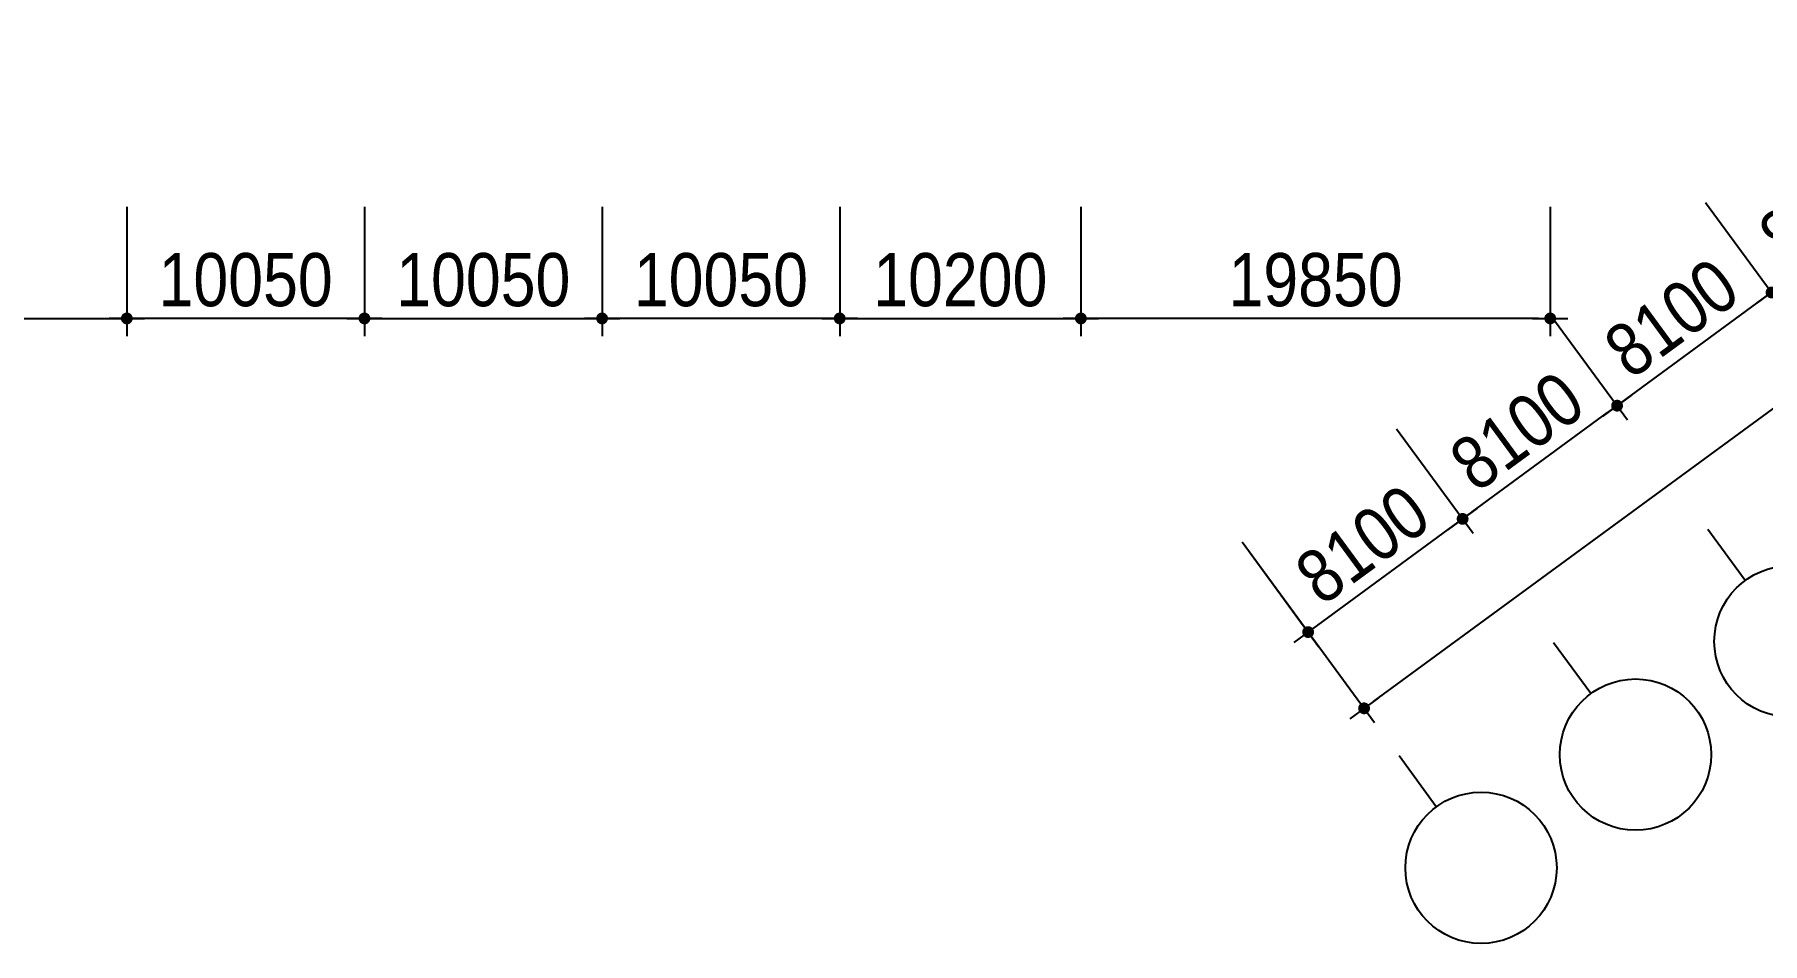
# Model space of a CAD drawing. Header units: millimetres. Extents: x 78082221 to 78451133, y -34402202 to -34172290.
# Drawn here: x 78275708 to 78348784, y -34402202 to -34363749 of the extents above; entities that cross this region are included whole.
import ezdxf

# ---------------------------------------------------------------- set-up
doc = ezdxf.new("R2010")
doc.units = ezdxf.units.MM
doc.header["$LTSCALE"] = 100
doc.header["$MEASUREMENT"] = 0
doc.header["$PDMODE"] = 1
doc.header["$PDSIZE"] = -3
doc.layers.get('0').update_dxf_attribs({"color": 2, "linetype": 'CONTINUOUS'})
doc.layers.get('Defpoints').update_dxf_attribs({"color": 142, "linetype": 'CONTINUOUS'})
doc.layers.add('Z', color=115, linetype='CONTINUOUS')
doc.styles.add('c-b2$0$맑은고딕', font='', dxfattribs={"width": 0.8})
doc.styles.add('돋움', font='', dxfattribs={"width": 0.9})
doc.styles.get('c-b2$0$맑은고딕').set_extended_font_data('Malgun Gothic')
doc.styles.get('돋움').set_extended_font_data('Dotum')
doc.dimstyles.new('c-b2$0$std_style', dxfattribs={"dimscale": 500, "dimtxt": 3, "dimasz": 1, "dimexe": 1.5, "dimexo": 2, "dimgap": 1, "dimtad": 1, "dimtoh": 1, "dimdec": 0, "dimzin": 0, "dimdsep": 46, "dimtxsty": 'c-b2$0$맑은고딕', "dimblk": 'c-b2$0$01420DDOT01', "dimcen": 2.5, "dimdle": 8, "dimclrd": 256, "dimclre": 256, "dimclrt": 256, "dimadec": 0, "dimazin": 0, "dimtfac": 1, "dimtdec": 0, "dimtix": 1, "dimtmove": 2, "dimatfit": 3, "dimldrblk": 'c-b2$0$_ClosedBlank', "dimfxl": 1, "dimtolj": 1, "dimtzin": 0, "dimlwd": -1, "dimlwe": -1, "dimarcsym": 0})

# ---------------------------------------------------------------- blocks, each defined once
blk = doc.blocks.new('c-b2$0$01420DDOT01')
blk.add_line((-1.5, 0), (1.5, 0))
at = {"const_width": 0.5}
blk.add_lwpolyline([(-0.25, 0, 1), (0.25, 0, 1)], format="xyb", close=True, dxfattribs=at)
blk = doc.blocks.new('*D27')
at = {"layer": 'Defpoints', "color": 0, "transparency": 16777216}
for p in [(78437237, -34302993), (78442988, -34310838), (78326185, -34384411)]:
    blk.add_point(p, dxfattribs=at)
at = {"layer": 'Z', "transparency": 16777216}
for p, q in [((78437828, -34303800), (78443432, -34311442)), ((78332340, -34391959), (78442585, -34311133)), ((78326777, -34385217), (78332380, -34392860))]:
    blk.add_line(p, q, dxfattribs=at)
at = {"layer": 'Z', "transparency": 16777216, "xscale": 500, "yscale": 500, "zscale": 500}
for p, rotation in [((78442988, -34310838), 36.24693489456918), ((78331936, -34392255), 216.2469348945692)]:
    blk.add_blockref('c-b2$0$01420DDOT01', p, dxfattribs=dict(at, rotation=rotation))
at = {"layer": 'Z', "transparency": 16777216, "insert": (78386501, -34350234), "char_height": 2250, "attachment_point": 5, "rotation": 36.24693, "style": '돋움'}
blk.add_mtext('\\A1;137700', dxfattribs=at)
blk = doc.blocks.new('c-b2$0$_ClosedBlank')
at = {"color": 0, "linetype": 'ByBlock', "lineweight": -2}
for p, q in [((-1, 0.17), (0, 0)), ((-1, 0.17), (-1, -0.17)), ((0, 0), (-1, -0.17))]:
    blk.add_line(p, q, dxfattribs=at)
blk = doc.blocks.new('*D28')
at = {"layer": 'Defpoints', "color": 0, "transparency": 16777216}
for p in [(78339250, -34374832), (78332718, -34379621), (78342636, -34379451)]:
    blk.add_point(p, dxfattribs=at)
at = {"layer": 'Z', "transparency": 16777216}
for p, q in [((78339841, -34375638), (78343080, -34380055)), ((78336507, -34383944), (78342233, -34379746)), ((78333309, -34380428), (78336547, -34384845))]:
    blk.add_line(p, q, dxfattribs=at)
at = {"layer": 'Z', "transparency": 16777216, "xscale": 500, "yscale": 500, "zscale": 500}
for p, rotation in [((78342636, -34379451), 36.24693489458468), ((78336104, -34384240), 216.2469348945847)]:
    blk.add_blockref('c-b2$0$01420DDOT01', p, dxfattribs=dict(at, rotation=rotation))
at = {"layer": 'Z', "transparency": 16777216, "insert": (78338408, -34380533), "char_height": 2250, "attachment_point": 5, "rotation": 36.24693, "style": '돋움'}
blk.add_mtext('\\A1;8100', dxfattribs=at)
blk = doc.blocks.new('*D29')
at = {"layer": 'Defpoints', "color": 0, "transparency": 16777216}
for p in [(78345783, -34370043), (78339250, -34374832), (78349169, -34374661)]:
    blk.add_point(p, dxfattribs=at)
at = {"layer": 'Z', "transparency": 16777216}
for p, q in [((78346374, -34370849), (78349612, -34375266)), ((78343039, -34379155), (78348765, -34374957)), ((78339841, -34375638), (78343080, -34380055))]:
    blk.add_line(p, q, dxfattribs=at)
at = {"layer": 'Z', "transparency": 16777216, "xscale": 500, "yscale": 500, "zscale": 500}
for p, rotation in [((78349169, -34374661), 36.24693489454791), ((78342636, -34379451), 216.2469348945479)]:
    blk.add_blockref('c-b2$0$01420DDOT01', p, dxfattribs=dict(at, rotation=rotation))
at = {"layer": 'Z', "transparency": 16777216, "insert": (78344941, -34375744), "char_height": 2250, "attachment_point": 5, "rotation": 36.24693, "style": '돋움'}
blk.add_mtext('\\A1;8100', dxfattribs=at)
blk = doc.blocks.new('*D30')
at = {"layer": 'Defpoints', "color": 0, "transparency": 16777216}
for p in [(78352315, -34365253), (78345783, -34370043), (78355701, -34369872)]:
    blk.add_point(p, dxfattribs=at)
at = {"layer": 'Z', "transparency": 16777216}
for p, q in [((78352906, -34366060), (78356145, -34370477)), ((78349572, -34374366), (78355298, -34370168)), ((78346374, -34370849), (78349612, -34375266))]:
    blk.add_line(p, q, dxfattribs=at)
at = {"layer": 'Z', "transparency": 16777216, "xscale": 500, "yscale": 500, "zscale": 500}
for p, rotation in [((78355701, -34369872), 36.24693489452522), ((78349169, -34374661), 216.2469348945253)]:
    blk.add_blockref('c-b2$0$01420DDOT01', p, dxfattribs=dict(at, rotation=rotation))
at = {"layer": 'Z', "transparency": 16777216, "insert": (78351473, -34370955), "char_height": 2250, "attachment_point": 5, "rotation": 36.24693, "style": '돋움'}
blk.add_mtext('\\A1;8100', dxfattribs=at)
blk = doc.blocks.new('*D110')
at = {"layer": 'Defpoints', "color": 0, "transparency": 16777216}
for p in [(78332718, -34379621), (78336104, -34384240), (78326185, -34384411)]:
    blk.add_point(p, dxfattribs=at)
at = {"layer": 'Z', "transparency": 16777216}
for p, q in [((78333309, -34380428), (78336547, -34384845)), ((78329975, -34388733), (78335701, -34384535)), ((78326777, -34385217), (78330015, -34389634))]:
    blk.add_line(p, q, dxfattribs=at)
at = {"layer": 'Z', "transparency": 16777216, "xscale": 500, "yscale": 500, "zscale": 500}
for p, rotation in [((78336104, -34384240), 36.24693489458468), ((78329571, -34389029), 216.2469348945847)]:
    blk.add_blockref('c-b2$0$01420DDOT01', p, dxfattribs=dict(at, rotation=rotation))
at = {"layer": 'Z', "transparency": 16777216, "insert": (78331876, -34385323), "char_height": 2250, "attachment_point": 5, "rotation": 36.24693, "style": '돋움'}
blk.add_mtext('\\A1;8100', dxfattribs=at)
blk = doc.blocks.new('*D113')
at = {"layer": 'Defpoints', "color": 0, "transparency": 16777216}
for p in [(78259210, -34370034), (78279610, -34370034), (78279610, -34375760)]:
    blk.add_point(p, dxfattribs=at)
at = {"layer": 'Z', "transparency": 16777216}
for p, q in [((78259210, -34371034), (78259210, -34376510)), ((78279610, -34371034), (78279610, -34376510)), ((78259710, -34375760), (78279110, -34375760))]:
    blk.add_line(p, q, dxfattribs=at)
at = {"layer": 'Z', "transparency": 16777216, "xscale": 500, "yscale": 500, "zscale": 500}
for p, rotation in [((78259210, -34375760), 180.0000004268868), ((78279610, -34375760), 4.268868228763417e-07)]:
    blk.add_blockref('c-b2$0$01420DDOT01', p, dxfattribs=dict(at, rotation=rotation))
at = {"layer": 'Z', "transparency": 16777216, "insert": (78269410, -34374134), "char_height": 2250, "attachment_point": 5, "rotation": 0, "style": '돋움'}
blk.add_mtext('\\A1;20400', dxfattribs=at)
blk = doc.blocks.new('*D114')
at = {"layer": 'Defpoints', "color": 0, "transparency": 16777216}
for p in [(78279610, -34370034), (78289660, -34370034), (78279610, -34375760)]:
    blk.add_point(p, dxfattribs=at)
at = {"layer": 'Z', "transparency": 16777216}
for p, q in [((78279610, -34371034), (78279610, -34376510)), ((78289660, -34371034), (78289660, -34376510)), ((78289160, -34375760), (78280110, -34375760))]:
    blk.add_line(p, q, dxfattribs=at)
at = {"layer": 'Z', "transparency": 16777216, "xscale": 500, "yscale": 500, "zscale": 500}
for p, rotation in [((78279610, -34375760), 179.9999995731132), ((78289660, -34375760), 359.9999995731132)]:
    blk.add_blockref('c-b2$0$01420DDOT01', p, dxfattribs=dict(at, rotation=rotation))
at = {"layer": 'Z', "transparency": 16777216, "insert": (78284635, -34374134), "char_height": 2250, "attachment_point": 5, "rotation": 360, "style": '돋움'}
blk.add_mtext('\\A1;10050', dxfattribs=at)
blk = doc.blocks.new('*D115')
at = {"layer": 'Defpoints', "color": 0, "transparency": 16777216}
for p in [(78289660, -34370034), (78299710, -34370034), (78299710, -34375760)]:
    blk.add_point(p, dxfattribs=at)
at = {"layer": 'Z', "transparency": 16777216}
for p, q in [((78289660, -34371034), (78289660, -34376510)), ((78299710, -34371034), (78299710, -34376510)), ((78290160, -34375760), (78299210, -34375760))]:
    blk.add_line(p, q, dxfattribs=at)
at = {"layer": 'Z', "transparency": 16777216, "xscale": 500, "yscale": 500, "zscale": 500}
for p, rotation in [((78289660, -34375760), 180.0000004268868), ((78299710, -34375760), 4.268868231257969e-07)]:
    blk.add_blockref('c-b2$0$01420DDOT01', p, dxfattribs=dict(at, rotation=rotation))
at = {"layer": 'Z', "transparency": 16777216, "insert": (78294685, -34374134), "char_height": 2250, "attachment_point": 5, "rotation": 0, "style": '돋움'}
blk.add_mtext('\\A1;10050', dxfattribs=at)
blk = doc.blocks.new('*D116')
at = {"layer": 'Defpoints', "color": 0, "transparency": 16777216}
for p in [(78309760, -34370034), (78319960, -34370034), (78319960, -34375760)]:
    blk.add_point(p, dxfattribs=at)
at = {"layer": 'Z', "transparency": 16777216}
for p, q in [((78309760, -34371034), (78309760, -34376510)), ((78319960, -34371034), (78319960, -34376510)), ((78310260, -34375760), (78319460, -34375760))]:
    blk.add_line(p, q, dxfattribs=at)
at = {"layer": 'Z', "transparency": 16777216, "xscale": 500, "yscale": 500, "zscale": 500}
for p, rotation in [((78309760, -34375760), 180.0000004268868), ((78319960, -34375760), 4.268868231257969e-07)]:
    blk.add_blockref('c-b2$0$01420DDOT01', p, dxfattribs=dict(at, rotation=rotation))
at = {"layer": 'Z', "transparency": 16777216, "insert": (78314860, -34374134), "char_height": 2250, "attachment_point": 5, "rotation": 0, "style": '돋움'}
blk.add_mtext('\\A1;10200', dxfattribs=at)
blk = doc.blocks.new('*D117')
at = {"layer": 'Defpoints', "color": 0, "transparency": 16777216}
for p in [(78299710, -34370034), (78309760, -34370034), (78299710, -34375760)]:
    blk.add_point(p, dxfattribs=at)
at = {"layer": 'Z', "transparency": 16777216}
for p, q in [((78299710, -34371034), (78299710, -34376510)), ((78309760, -34371034), (78309760, -34376510)), ((78309260, -34375760), (78300210, -34375760))]:
    blk.add_line(p, q, dxfattribs=at)
at = {"layer": 'Z', "transparency": 16777216, "xscale": 500, "yscale": 500, "zscale": 500}
for p, rotation in [((78299710, -34375760), 179.9999995731132), ((78309760, -34375760), 359.9999995731132)]:
    blk.add_blockref('c-b2$0$01420DDOT01', p, dxfattribs=dict(at, rotation=rotation))
at = {"layer": 'Z', "transparency": 16777216, "insert": (78304735, -34374134), "char_height": 2250, "attachment_point": 5, "rotation": 360, "style": '돋움'}
blk.add_mtext('\\A1;10050', dxfattribs=at)
blk = doc.blocks.new('*D118')
at = {"layer": 'Defpoints', "color": 0, "transparency": 16777216}
for p in [(78319960, -34370034), (78339810, -34370034), (78319960, -34375760)]:
    blk.add_point(p, dxfattribs=at)
at = {"layer": 'Z', "transparency": 16777216}
for p, q in [((78319960, -34371034), (78319960, -34376510)), ((78339810, -34371034), (78339810, -34376510)), ((78339310, -34375760), (78320460, -34375760))]:
    blk.add_line(p, q, dxfattribs=at)
at = {"layer": 'Z', "transparency": 16777216, "xscale": 500, "yscale": 500, "zscale": 500}
for p, rotation in [((78319960, -34375760), 179.9999995731132), ((78339810, -34375760), 359.9999995731132)]:
    blk.add_blockref('c-b2$0$01420DDOT01', p, dxfattribs=dict(at, rotation=rotation))
at = {"layer": 'Z', "transparency": 16777216, "insert": (78329885, -34374134), "char_height": 2250, "attachment_point": 5, "rotation": 360, "style": '돋움'}
blk.add_mtext('\\A1;19850', dxfattribs=at)

msp = doc.modelspace()

# ---------------------------------------------------------------- linework, layer by layer
at = {"layer": 'Z'}
for p, q in [((78348056.2, -34386843.2, 0), (78346479.5, -34384692.6, 0)), ((78341523.7, -34391632.5, 0), (78339947, -34389481.9, 0)), ((78334991.3, -34396421.7, 0), (78333414.6, -34394271.1, 0))]:
    msp.add_line(p, q, dxfattribs=at)
for centre in [(78349948.2, -34389423.9, 0), (78343415.8, -34394213.2, 0), (78336883.3, -34399002.5, 0)]:
    msp.add_circle(centre, 3200, dxfattribs=at)

# ---------------------------------------------------------------- dimensions: what is measured, and where the dimension line sits
for base, p1, p2, angle, picture, middle in [((78442988.2, -34310837.5), (78326185.3, -34384410.5, 0), (78437237, -34302993.1, 0), 36.246935, '*D27', (78386500.6, -34350234.5)), ((78355701.1, -34369872), (78345782.6, -34370042.7, 0), (78352315.1, -34365253.5, 0), 36.246935, '*D30', (78351473.2, -34370954.9)), ((78279610.2, -34375760.4), (78259210.2, -34370033.6), (78279610.2, -34370033.6), 0, '*D113', (78269410.2, -34374133.9)), ((78279610.2, -34375760.4), (78289660.2, -34370033.6), (78279610.2, -34370033.6), 180, '*D114', (78284635.2, -34374133.9)), ((78299710.2, -34375760.4), (78289660.2, -34370033.6), (78299710.2, -34370033.6), 0, '*D115', (78294685.2, -34374133.9)), ((78299710.2, -34375760.4), (78309760.2, -34370033.6), (78299710.2, -34370033.6), 180, '*D117', (78304735.2, -34374133.9)), ((78319960.2, -34375760.4), (78309760.2, -34370033.6), (78319960.2, -34370033.6), 0, '*D116', (78314860.2, -34374133.9)), ((78319960.2, -34375760.4), (78339810.2, -34370033.6), (78319960.2, -34370033.6), 180, '*D118', (78329885.2, -34374133.9)), ((78349168.7, -34374661.3), (78339250.2, -34374832, 0), (78345782.6, -34370042.7, 0), 36.246935, '*D29', (78344940.8, -34375744.1)), ((78342636.2, -34379450.5), (78332717.7, -34379621.3, 0), (78339250.2, -34374832, 0), 36.246935, '*D28', (78338408.3, -34380533.4)), ((78336103.8, -34384239.8), (78326185.3, -34384410.5, 0), (78332717.7, -34379621.3, 0), 36.246935, '*D110', (78331875.8, -34385322.7))]:
    dim = msp.add_linear_dim(base=base, p1=p1, p2=p2, angle=angle, dimstyle='c-b2$0$std_style', override={"dimtxt": 4.5, "dimtxsty": '돋움'}, dxfattribs=at)
    dim.commit()
    dim.dimension.update_dxf_attribs({"geometry": picture, "text_midpoint": middle})

doc.saveas('drawing.dxf')
